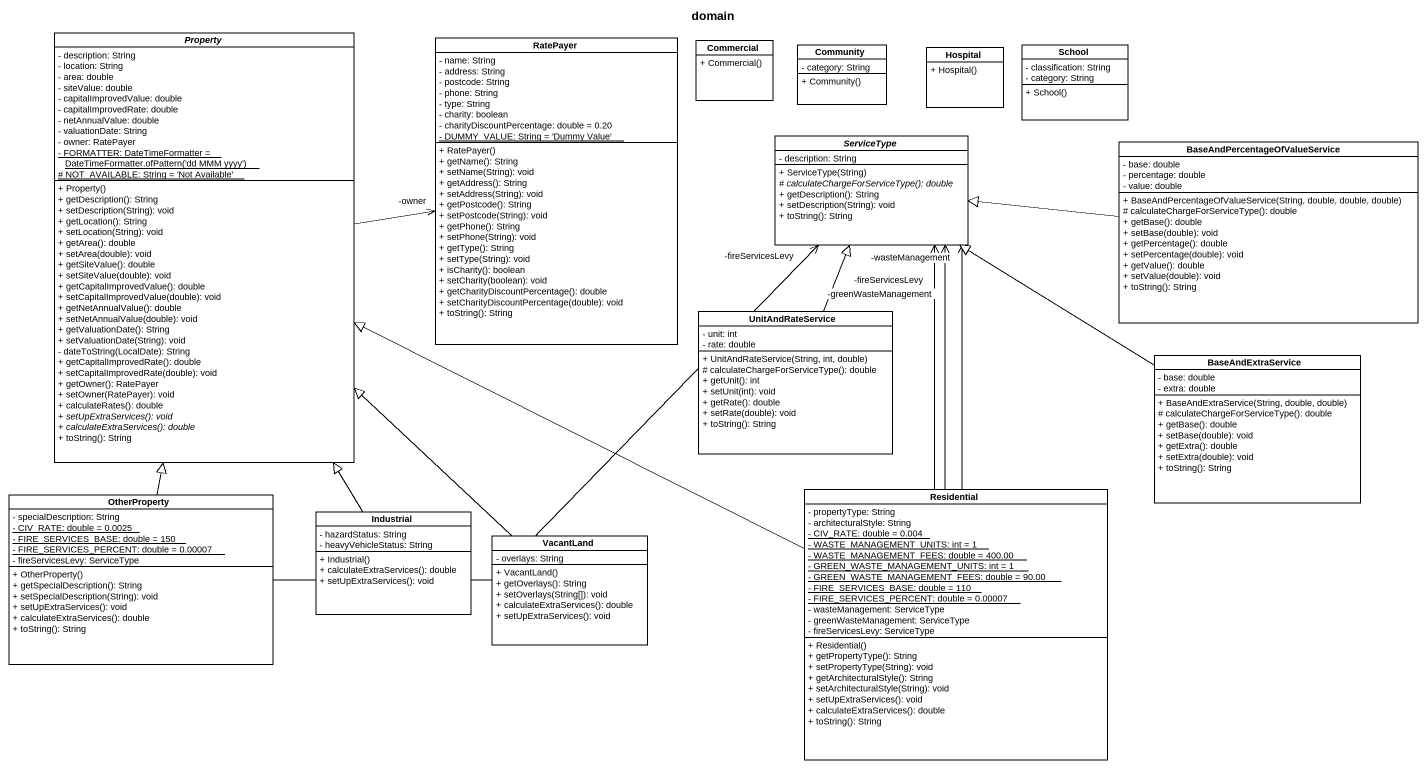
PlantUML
@startuml
title domain
hide circle
hide empty members
skinparam classAttributeIconSize 0
abstract class Property {
  - description: String
  - location: String
  - area: double
  - siteValue: double
  - capitalImprovedValue: double
  - capitalImprovedRate: double
  - netAnnualValue: double
  - valuationDate: String
  - owner: RatePayer
  {static} {field} - FORMATTER: DateTimeFormatter = DateTimeFormatter.ofPattern('dd MMM yyyy')
  {static} # NOT_AVAILABLE: String = 'Not Available'
  + Property()
  + getDescription(): String
  + setDescription(String): void
  + getLocation(): String
  + setLocation(String): void
  + getArea(): double
  + setArea(double): void
  + getSiteValue(): double
  + setSiteValue(double): void
  + getCapitalImprovedValue(): double
  + setCapitalImprovedValue(double): void
  + getNetAnnualValue(): double
  + setNetAnnualValue(double): void
  + getValuationDate(): String
  + setValuationDate(String): void
  - dateToString(LocalDate): String
  + getCapitalImprovedRate(): double
  + setCapitalImprovedRate(double): void
  + getOwner(): RatePayer
  + setOwner(RatePayer): void
  + calculateRates(): double
  {abstract} + setUpExtraServices(): void
  {abstract} + calculateExtraServices(): double
  + toString(): String
}
class RatePayer {
  - name: String
  - address: String
  - postcode: String
  - phone: String
  - type: String
  - charity: boolean
  - charityDiscountPercentage: double = 0.20
  {static} - DUMMY_VALUE: String = 'Dummy Value'
  + RatePayer()
  + getName(): String
  + setName(String): void
  + getAddress(): String
  + setAddress(String): void
  + getPostcode(): String
  + setPostcode(String): void
  + getPhone(): String
  + setPhone(String): void
  + getType(): String
  + setType(String): void
  + isCharity(): boolean
  + setCharity(boolean): void
  + getCharityDiscountPercentage(): double
  + setCharityDiscountPercentage(double): void
  + toString(): String
}
class Commercial {
  + Commercial()
}
class Community {
  - category: String
  + Community()
}
class Hospital {
  + Hospital()
}
class School {
  - classification: String
  - category: String
  + School()
}
abstract class ServiceType {
  - description: String
  + ServiceType(String)
  {abstract} # calculateChargeForServiceType(): double
  + getDescription(): String
  + setDescription(String): void
  + toString(): String
}
class "BaseAndPercentageOfValueService" as BaseAndPercentageOfValueServ {
  - base: double
  - percentage: double
  - value: double
  + BaseAndPercentageOfValueService(String, double, double, double)
  # calculateChargeForServiceType(): double
  + getBase(): double
  + setBase(double): void
  + getPercentage(): double
  + setPercentage(double): void
  + getValue(): double
  + setValue(double): void
  + toString(): String
}
class UnitAndRateService {
  - unit: int
  - rate: double
  + UnitAndRateService(String, int, double)
  # calculateChargeForServiceType(): double
  + getUnit(): int
  + setUnit(int): void
  + getRate(): double
  + setRate(double): void
  + toString(): String
}
class BaseAndExtraService {
  - base: double
  - extra: double
  + BaseAndExtraService(String, double, double)
  # calculateChargeForServiceType(): double
  + getBase(): double
  + setBase(double): void
  + getExtra(): double
  + setExtra(double): void
  + toString(): String
}
class OtherProperty {
  - specialDescription: String
  {static} - CIV_RATE: double = 0.0025
  {static} - FIRE_SERVICES_BASE: double = 150
  {static} - FIRE_SERVICES_PERCENT: double = 0.00007
  - fireServicesLevy: ServiceType
  + OtherProperty()
  + getSpecialDescription(): String
  + setSpecialDescription(String): void
  + setUpExtraServices(): void
  + calculateExtraServices(): double
  + toString(): String
}
class Residential {
  - propertyType: String
  - architecturalStyle: String
  {static} - CIV_RATE: double = 0.004
  {static} - WASTE_MANAGEMENT_UNITS: int = 1
  {static} - WASTE_MANAGEMENT_FEES: double = 400.00
  {static} - GREEN_WASTE_MANAGEMENT_UNITS: int = 1
  {static} - GREEN_WASTE_MANAGEMENT_FEES: double = 90.00
  {static} - FIRE_SERVICES_BASE: double = 110
  {static} - FIRE_SERVICES_PERCENT: double = 0.00007
  - wasteManagement: ServiceType
  - greenWasteManagement: ServiceType
  - fireServicesLevy: ServiceType
  + Residential()
  + getPropertyType(): String
  + setPropertyType(String): void
  + getArchitecturalStyle(): String
  + setArchitecturalStyle(String): void
  + setUpExtraServices(): void
  + calculateExtraServices(): double
  + toString(): String
}
class Industrial {
  - hazardStatus: String
  - heavyVehicleStatus: String
  + Industrial()
  + calculateExtraServices(): double
  + setUpExtraServices(): void
}
class VacantLand {
  - overlays: String
  + VacantLand()
  + getOverlays(): String
  + setOverlays(String[]): void
  + calculateExtraServices(): double
  + setUpExtraServices(): void
}
Property -right-> "-owner" RatePayer
BaseAndPercentageOfValueServ -left-|> ServiceType
UnitAndRateService -up-|> ServiceType
BaseAndExtraService -up-|> ServiceType
OtherProperty -up-|> Property
OtherProperty -right-> "-fireServicesLevy" ServiceType
Residential -left-|> Property
Residential -up-> "-wasteManagement" ServiceType
Residential -up-> "-greenWasteManagement" ServiceType
Residential -up-> "-fireServicesLevy" ServiceType
Industrial -up-|> Property
VacantLand -up-|> Property
@enduml
